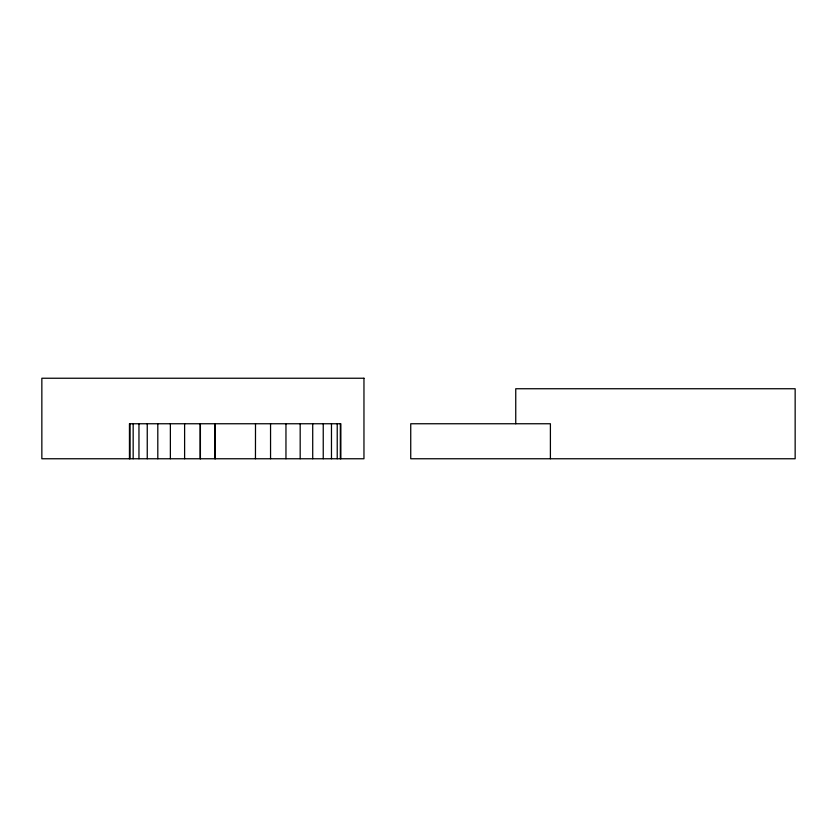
<?xml version="1.0" encoding="UTF-8"?>
<svg xmlns="http://www.w3.org/2000/svg" width="837" height="837" viewBox="0 0 837 837"><rect width="100%" height="100%" fill="white"/><g stroke="black" fill="none" stroke-linecap="round" stroke-linejoin="round"><path stroke-width="1.26" d="M550.401 458.76L550.401 423.752L410.737 423.752L410.737 458.76L795.15 458.76L795.15 388.745L515.749 388.745L515.749 423.752M340.858 458.76L340.858 423.752L129.453 423.752L129.453 458.76M340.335 423.752L340.335 458.76M337.227 423.752L337.227 458.76M331.473 423.752L331.473 458.76M323.239 423.752L323.239 458.76M312.714 423.752L312.714 458.76M300.18 423.752L300.18 458.76M285.961 423.752L285.961 458.76M270.55 423.752L270.55 458.76M255.505 423.752L255.452 458.76M200.399 423.752L200.399 458.76M200.169 423.752L200.169 458.76M184.611 423.752L184.611 458.76M170.371 423.752L170.371 458.76M157.806 423.752L157.806 458.76M147.249 423.752L147.249 458.76M138.963 423.752L138.963 458.76M133.167 423.752L133.167 458.76M130.017 423.752L130.017 458.76M363.959 378.24L41.85 378.24L41.85 458.76L363.959 458.76L363.959 378.24M215.13 458.76L215.13 423.752L215.078 458.76"/></g></svg>
